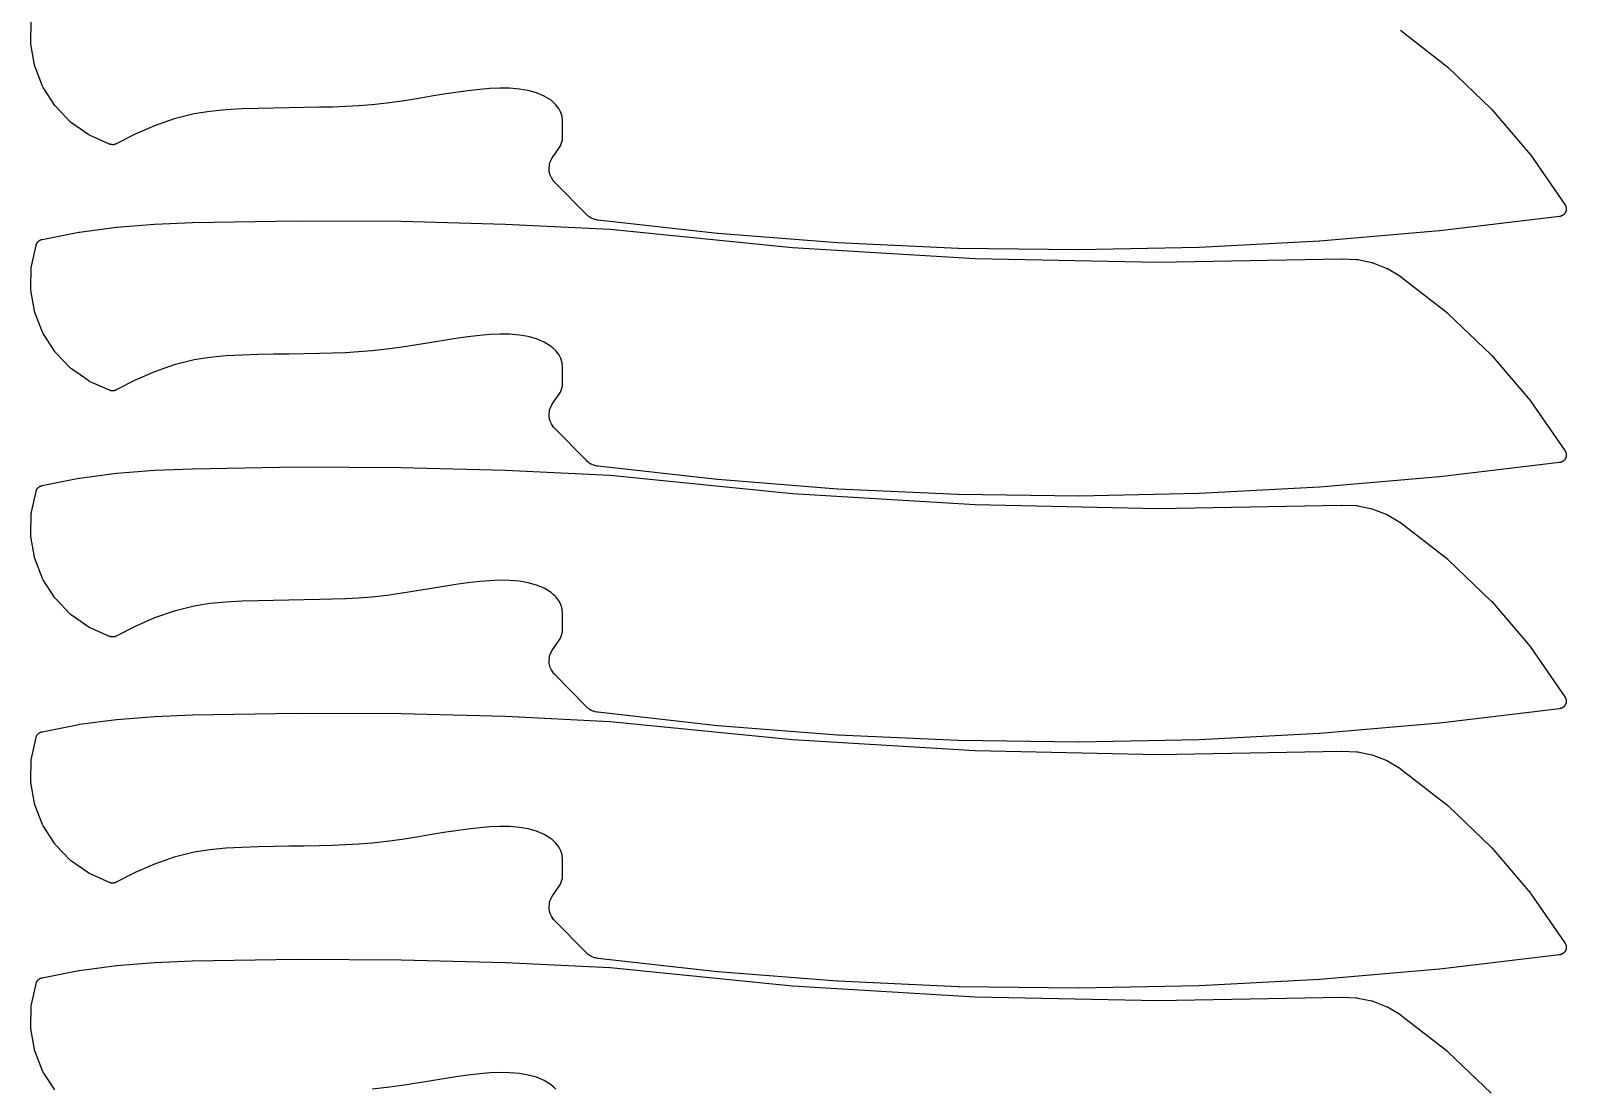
# Model space of a CAD drawing. Header units: metres. Extents: x 0 to 3000, y 0 to 1100.
# Drawn here: x 1597.8 to 1997.2, y 550 to 825 of the extents above; entities that cross this region are included whole.
import ezdxf

# ---------------------------------------------------------------- set-up
doc = ezdxf.new("R2010")
doc.units = ezdxf.units.M

msp = doc.modelspace()

# ---------------------------------------------------------------- linework, layer by layer
at = {"color": 1}
for points in [[(1954.08, 825.1), (1966.33, 815.55), (1966.49, 815.41), (1977.68, 804.7), (1977.82, 804.55), (1987.87, 792.76), (1987.99, 792.6), (1996.82, 779.82), (1996.87, 779.74), (1996.92, 779.66), (1996.92, 779.65), (1996.92, 779.65), (1996.96, 779.57), (1997.01, 779.48), (1997.01, 779.48), (1997.01, 779.47), (1997.04, 779.39), (1997.08, 779.3), (1997.08, 779.29), (1997.08, 779.29), (1997.1, 779.2), (1997.13, 779.11), (1997.13, 779.1), (1997.13, 779.1), (1997.14, 779.01), (1997.16, 778.92), (1997.16, 778.91), (1997.16, 778.91), (1997.17, 778.81), (1997.17, 778.72), (1997.17, 778.71), (1997.17, 778.71), (1997.17, 778.62), (1997.17, 778.52), (1997.17, 778.52), (1997.17, 778.51), (1997.16, 778.42), (1997.14, 778.33), (1997.14, 778.32), (1997.14, 778.32), (1997.12, 778.23), (1997.1, 778.14), (1997.1, 778.13), (1997.1, 778.13), (1997.07, 778.04), (1997.04, 777.95), (1997.04, 777.95), (1997.03, 777.94), (1997, 777.86), (1996.96, 777.77), (1996.95, 777.77), (1996.95, 777.76), (1996.91, 777.68), (1996.86, 777.6), (1996.86, 777.6), (1996.85, 777.59), (1996.8, 777.52), (1996.75, 777.44), (1996.74, 777.44), (1996.74, 777.43), (1996.68, 777.36), (1996.62, 777.29), (1996.61, 777.29), (1996.61, 777.29), (1996.54, 777.22), (1996.47, 777.16), (1996.47, 777.16), (1996.47, 777.15), (1996.39, 777.1), (1996.32, 777.04), (1996.32, 777.04), (1996.31, 777.03), (1996.23, 776.98), (1996.15, 776.93), (1996.15, 776.93), (1996.14, 776.93), (1996.06, 776.89), (1995.98, 776.85), (1995.97, 776.85), (1995.97, 776.84), (1995.88, 776.81), (1995.79, 776.78), (1995.79, 776.78), (1995.78, 776.77), (1995.69, 776.75), (1995.6, 776.73), (1995.6, 776.72), (1995.59, 776.72), (1995.5, 776.71), (1995.41, 776.69), (1964.3, 772.98), (1964.24, 772.98), (1933.05, 770.29), (1932.99, 770.29), (1901.74, 768.63), (1901.68, 768.63), (1870.41, 768), (1870.34, 768), (1839.07, 768.4), (1839, 768.4), (1807.75, 769.82), (1807.68, 769.83), (1776.48, 772.28), (1776.41, 772.29), (1745.28, 775.77), (1745.28, 775.77), (1745.27, 775.77), (1745.18, 775.78), (1745.08, 775.8), (1745.08, 775.8), (1745.08, 775.8), (1744.59, 775.9), (1744.43, 775.94), (1744.27, 776), (1743.81, 776.18), (1743.66, 776.25), (1743.51, 776.33), (1743.09, 776.59), (1742.95, 776.68), (1742.82, 776.78), (1742.44, 777.11), (1742.38, 777.17), (1742.32, 777.22), (1734.04, 785.65), (1733.99, 785.71), (1733.93, 785.76), (1733.93, 785.76), (1733.92, 785.78), (1733.91, 785.79), (1733.86, 785.86), (1733.82, 785.92), (1733.22, 786.79), (1733.13, 786.94), (1733.05, 787.1), (1732.98, 787.26), (1732.93, 787.43), (1732.68, 788.42), (1732.63, 788.64), (1732.62, 788.87), (1732.62, 789.1), (1732.72, 790.12), (1732.74, 790.29), (1732.78, 790.47), (1732.84, 790.63), (1732.9, 790.79), (1733.35, 791.75), (1733.39, 791.82), (1733.43, 791.89), (1733.44, 791.9), (1733.45, 791.92), (1733.49, 791.99), (1733.53, 792.05), (1735.11, 794.27), (1735.58, 795.05), (1735.9, 795.83), (1736.09, 796.65), (1736.16, 797.56), (1736.16, 801.43), (1736.04, 802.68), (1735.72, 803.77), (1735.19, 804.78), (1734.43, 805.75), (1734.15, 806.03), (1733.8, 806.35), (1733.45, 806.65), (1733.14, 806.9), (1731.32, 808.02), (1729.34, 808.85), (1727.19, 809.45), (1724.95, 809.84), (1722.38, 810.06), (1719.81, 810.09), (1717.21, 809.98), (1714.59, 809.75), (1711.47, 809.39), (1708.35, 808.96), (1705.22, 808.47), (1702.08, 807.96), (1698.24, 807.32), (1698.23, 807.32), (1694.38, 806.71), (1694.35, 806.71), (1690.5, 806.17), (1690.44, 806.17), (1686.58, 805.74), (1686.52, 805.73), (1683.16, 805.47), (1683.11, 805.46), (1679.75, 805.28), (1679.71, 805.28), (1676.34, 805.16), (1676.32, 805.16), (1672.95, 805.08), (1672.94, 805.08), (1668.93, 805), (1668.93, 805), (1664.93, 804.93), (1660.93, 804.86), (1656.93, 804.77), (1652.71, 804.65), (1648.53, 804.42), (1644.4, 804.02), (1640.36, 803.38), (1635.11, 802.08), (1629.97, 800.3), (1624.96, 798.12), (1620.06, 795.58), (1620.05, 795.57), (1620.05, 795.57), (1619.96, 795.53), (1619.88, 795.5), (1619.87, 795.49), (1619.87, 795.49), (1619.78, 795.46), (1619.69, 795.43), (1619.69, 795.43), (1619.68, 795.43), (1619.59, 795.41), (1619.5, 795.39), (1619.49, 795.39), (1619.49, 795.38), (1619.4, 795.37), (1619.31, 795.36), (1619.3, 795.36), (1619.29, 795.36), (1619.2, 795.36), (1619.11, 795.35), (1619.1, 795.35), (1619.1, 795.35), (1619.01, 795.36), (1618.91, 795.37), (1618.91, 795.37), (1618.9, 795.37), (1618.81, 795.38), (1618.72, 795.4), (1618.71, 795.4), (1618.71, 795.4), (1618.62, 795.42), (1618.53, 795.45), (1618.52, 795.45), (1618.52, 795.45), (1618.43, 795.48), (1618.35, 795.51), (1618.34, 795.52), (1618.34, 795.52), (1613.26, 797.73), (1613.08, 797.82), (1612.92, 797.92), (1608.42, 801.05), (1608.26, 801.17), (1608.12, 801.31), (1604.32, 805.26), (1604.19, 805.41), (1604.07, 805.57), (1601.09, 810.23), (1600.99, 810.4), (1600.91, 810.58), (1598.9, 815.74), (1598.84, 815.93), (1598.8, 816.12), (1597.85, 821.52), (1597.82, 821.71), (1597.82, 821.91), (1597.94, 827.39)], [(1604.07, 549.57), (1601.09, 554.23), (1600.99, 554.4), (1600.91, 554.58), (1598.9, 559.74), (1598.84, 559.93), (1598.8, 560.12), (1597.85, 565.52), (1597.82, 565.71), (1597.82, 565.91), (1597.94, 571.39), (1597.96, 571.59), (1597.99, 571.78), (1599.2, 577.18), (1599.22, 577.26), (1599.23, 577.33), (1599.24, 577.35), (1599.25, 577.37), (1599.27, 577.44), (1599.3, 577.51), (1599.31, 577.53), (1599.32, 577.56), (1599.35, 577.62), (1599.38, 577.69), (1599.4, 577.71), (1599.41, 577.73), (1599.45, 577.79), (1599.48, 577.86), (1599.5, 577.88), (1599.51, 577.9), (1599.56, 577.96), (1599.6, 578.02), (1599.62, 578.03), (1599.63, 578.05), (1599.68, 578.11), (1599.73, 578.16), (1599.75, 578.18), (1599.77, 578.2), (1599.82, 578.24), (1599.88, 578.29), (1599.9, 578.31), (1599.92, 578.32), (1599.98, 578.37), (1600.03, 578.41), (1600.06, 578.42), (1600.08, 578.44), (1600.14, 578.47), (1600.2, 578.51), (1600.23, 578.52), (1600.25, 578.53), (1600.31, 578.56), (1600.38, 578.6), (1600.4, 578.6), (1600.43, 578.61), (1600.5, 578.64), (1600.57, 578.66), (1600.59, 578.67), (1600.61, 578.68), (1600.68, 578.69), (1600.76, 578.71), (1610.35, 580.63), (1610.48, 580.65), (1620.15, 581.92), (1620.25, 581.93), (1629.98, 582.69), (1630.06, 582.7), (1639.85, 583.1), (1639.88, 583.1), (1639.9, 583.1), (1667, 583.57), (1667.04, 583.57), (1694.15, 583.44), (1694.19, 583.44), (1721.28, 582.72), (1721.32, 582.72), (1748.4, 581.41), (1748.45, 581.41), (1748.5, 581.41), (1795.94, 576.67), (1843.47, 573.8), (1891.07, 572.8), (1938.74, 573.67), (1938.8, 573.67), (1938.86, 573.67), (1942.6, 573.51), (1942.76, 573.49), (1942.93, 573.47), (1946.56, 572.71), (1946.72, 572.67), (1946.87, 572.62), (1950.34, 571.28), (1950.49, 571.21), (1950.64, 571.14), (1953.86, 569.25), (1953.89, 569.23), (1953.92, 569.21), (1953.98, 569.17), (1954.03, 569.14), (1954.06, 569.12), (1954.08, 569.1), (1966.33, 559.55), (1966.49, 559.41), (1977.68, 548.7)], [(1734.43, 549.75), (1734.15, 550.03), (1733.8, 550.35), (1733.45, 550.65), (1733.14, 550.9), (1731.32, 552.02), (1729.34, 552.85), (1727.19, 553.45), (1724.95, 553.84), (1722.38, 554.06), (1719.81, 554.09), (1717.21, 553.98), (1714.59, 553.75), (1711.47, 553.39), (1708.35, 552.96), (1705.22, 552.47), (1702.08, 551.96), (1698.24, 551.32), (1698.23, 551.32), (1694.38, 550.71), (1694.35, 550.71), (1690.5, 550.17), (1690.44, 550.17), (1686.58, 549.74)]]:
    msp.add_lwpolyline(points, dxfattribs=at)
for points in [[(1733.93, 721.76), (1733.92, 721.78), (1733.91, 721.79), (1733.86, 721.86), (1733.82, 721.92), (1733.22, 722.79), (1733.13, 722.94), (1733.05, 723.1), (1732.98, 723.26), (1732.93, 723.43), (1732.68, 724.42), (1732.63, 724.64), (1732.62, 724.87), (1732.62, 725.1), (1732.72, 726.12), (1732.74, 726.29), (1732.78, 726.47), (1732.84, 726.63), (1732.9, 726.79), (1733.35, 727.75), (1733.39, 727.82), (1733.43, 727.89), (1733.44, 727.9), (1733.45, 727.92), (1733.49, 727.99), (1733.53, 728.05), (1735.11, 730.27), (1735.58, 731.05), (1735.9, 731.83), (1736.09, 732.65), (1736.16, 733.56), (1736.16, 737.43), (1736.04, 738.68), (1735.72, 739.77), (1735.19, 740.78), (1734.43, 741.75), (1734.15, 742.03), (1733.8, 742.35), (1733.45, 742.65), (1733.14, 742.9), (1731.32, 744.02), (1729.34, 744.85), (1727.19, 745.45), (1724.95, 745.84), (1722.38, 746.06), (1719.81, 746.09), (1717.21, 745.98), (1714.59, 745.75), (1711.47, 745.39), (1708.35, 744.96), (1705.22, 744.47), (1702.08, 743.96), (1698.24, 743.32), (1698.23, 743.32), (1694.38, 742.71), (1694.35, 742.71), (1690.5, 742.17), (1690.44, 742.17), (1686.58, 741.74), (1686.52, 741.73), (1683.16, 741.47), (1683.11, 741.46), (1679.75, 741.28), (1679.71, 741.28), (1676.34, 741.16), (1676.32, 741.16), (1672.95, 741.08), (1672.94, 741.08), (1668.93, 741), (1668.93, 741), (1664.93, 740.93), (1660.93, 740.86), (1656.93, 740.77), (1652.71, 740.65), (1648.53, 740.42), (1644.4, 740.02), (1640.36, 739.38), (1635.11, 738.08), (1629.97, 736.3), (1624.96, 734.12), (1620.06, 731.58), (1620.05, 731.57), (1620.05, 731.57), (1619.96, 731.53), (1619.88, 731.5), (1619.87, 731.49), (1619.87, 731.49), (1619.78, 731.46), (1619.69, 731.43), (1619.69, 731.43), (1619.68, 731.43), (1619.59, 731.41), (1619.5, 731.39), (1619.49, 731.39), (1619.49, 731.38), (1619.4, 731.37), (1619.31, 731.36), (1619.3, 731.36), (1619.29, 731.36), (1619.2, 731.36), (1619.11, 731.35), (1619.1, 731.35), (1619.1, 731.35), (1619.01, 731.36), (1618.91, 731.37), (1618.91, 731.37), (1618.9, 731.37), (1618.81, 731.38), (1618.72, 731.4), (1618.71, 731.4), (1618.71, 731.4), (1618.62, 731.42), (1618.53, 731.45), (1618.52, 731.45), (1618.52, 731.45), (1618.43, 731.48), (1618.35, 731.51), (1618.34, 731.52), (1618.34, 731.52), (1613.26, 733.73), (1613.08, 733.82), (1612.92, 733.92), (1608.42, 737.05), (1608.26, 737.17), (1608.12, 737.31), (1604.32, 741.26), (1604.19, 741.41), (1604.07, 741.57), (1601.09, 746.23), (1600.99, 746.4), (1600.91, 746.58), (1598.9, 751.74), (1598.84, 751.93), (1598.8, 752.12), (1597.85, 757.52), (1597.82, 757.71), (1597.82, 757.91), (1597.94, 763.39), (1597.96, 763.59), (1597.99, 763.78), (1599.2, 769.18), (1599.22, 769.26), (1599.23, 769.33), (1599.24, 769.35), (1599.25, 769.37), (1599.27, 769.44), (1599.3, 769.51), (1599.31, 769.53), (1599.32, 769.56), (1599.35, 769.62), (1599.38, 769.69), (1599.4, 769.71), (1599.41, 769.73), (1599.45, 769.79), (1599.48, 769.86), (1599.5, 769.88), (1599.51, 769.9), (1599.56, 769.96), (1599.6, 770.02), (1599.62, 770.03), (1599.63, 770.05), (1599.68, 770.11), (1599.73, 770.16), (1599.75, 770.18), (1599.77, 770.2), (1599.82, 770.24), (1599.88, 770.29), (1599.9, 770.31), (1599.92, 770.32), (1599.98, 770.37), (1600.03, 770.41), (1600.06, 770.42), (1600.08, 770.44), (1600.14, 770.47), (1600.2, 770.51), (1600.23, 770.52), (1600.25, 770.53), (1600.31, 770.56), (1600.38, 770.6), (1600.4, 770.6), (1600.43, 770.61), (1600.5, 770.64), (1600.57, 770.66), (1600.59, 770.67), (1600.61, 770.68), (1600.68, 770.69), (1600.76, 770.71), (1610.35, 772.63), (1610.48, 772.65), (1620.15, 773.92), (1620.25, 773.93), (1629.98, 774.69), (1630.06, 774.7), (1639.85, 775.1), (1639.88, 775.1), (1639.9, 775.1), (1667, 775.57), (1667.04, 775.57), (1694.15, 775.44), (1694.19, 775.44), (1721.28, 774.72), (1721.32, 774.72), (1748.4, 773.41), (1748.45, 773.41), (1748.5, 773.41), (1795.94, 768.67), (1843.47, 765.8), (1891.07, 764.8), (1938.74, 765.67), (1938.8, 765.67), (1938.86, 765.67), (1942.6, 765.51), (1942.76, 765.49), (1942.93, 765.47), (1946.56, 764.71), (1946.72, 764.67), (1946.87, 764.62), (1950.34, 763.28), (1950.49, 763.21), (1950.64, 763.14), (1953.86, 761.25), (1953.89, 761.23), (1953.92, 761.21), (1953.98, 761.17), (1954.03, 761.14), (1954.06, 761.12), (1954.08, 761.1), (1966.33, 751.55), (1966.49, 751.41), (1977.68, 740.7), (1977.82, 740.55), (1987.87, 728.76), (1987.99, 728.6), (1996.82, 715.82), (1996.87, 715.74), (1996.92, 715.66), (1996.92, 715.65), (1996.92, 715.65), (1996.96, 715.57), (1997.01, 715.48), (1997.01, 715.48), (1997.01, 715.47), (1997.04, 715.39), (1997.08, 715.3), (1997.08, 715.29), (1997.08, 715.29), (1997.1, 715.2), (1997.13, 715.11), (1997.13, 715.1), (1997.13, 715.1), (1997.14, 715.01), (1997.16, 714.92), (1997.16, 714.91), (1997.16, 714.91), (1997.17, 714.81), (1997.17, 714.72), (1997.17, 714.71), (1997.17, 714.71), (1997.17, 714.62), (1997.17, 714.52), (1997.17, 714.52), (1997.17, 714.51), (1997.16, 714.42), (1997.14, 714.33), (1997.14, 714.32), (1997.14, 714.32), (1997.12, 714.23), (1997.1, 714.14), (1997.1, 714.13), (1997.1, 714.13), (1997.07, 714.04), (1997.04, 713.95), (1997.04, 713.95), (1997.03, 713.94), (1997, 713.86), (1996.96, 713.77), (1996.95, 713.77), (1996.95, 713.76), (1996.91, 713.68), (1996.86, 713.6), (1996.86, 713.6), (1996.85, 713.59), (1996.8, 713.52), (1996.75, 713.44), (1996.74, 713.44), (1996.74, 713.43), (1996.68, 713.36), (1996.62, 713.29), (1996.61, 713.29), (1996.61, 713.29), (1996.54, 713.22), (1996.47, 713.16), (1996.47, 713.16), (1996.47, 713.15), (1996.39, 713.1), (1996.32, 713.04), (1996.32, 713.04), (1996.31, 713.03), (1996.23, 712.98), (1996.15, 712.93), (1996.15, 712.93), (1996.14, 712.93), (1996.06, 712.89), (1995.98, 712.85), (1995.97, 712.85), (1995.97, 712.84), (1995.88, 712.81), (1995.79, 712.78), (1995.79, 712.78), (1995.78, 712.77), (1995.69, 712.75), (1995.6, 712.73), (1995.6, 712.72), (1995.59, 712.72), (1995.5, 712.71), (1995.41, 712.69), (1964.3, 708.98), (1964.24, 708.98), (1933.05, 706.29), (1932.99, 706.29), (1901.74, 704.63), (1901.68, 704.63), (1870.41, 704), (1870.34, 704), (1839.07, 704.4), (1839, 704.4), (1807.75, 705.82), (1807.68, 705.83), (1776.48, 708.28), (1776.41, 708.29), (1745.28, 711.77), (1745.28, 711.77), (1745.27, 711.77), (1745.18, 711.78), (1745.08, 711.8), (1745.08, 711.8), (1745.08, 711.8), (1744.59, 711.9), (1744.43, 711.94), (1744.27, 712), (1743.81, 712.18), (1743.66, 712.25), (1743.51, 712.33), (1743.09, 712.59), (1742.95, 712.68), (1742.82, 712.78), (1742.44, 713.11), (1742.38, 713.17), (1742.32, 713.22), (1734.04, 721.65), (1733.99, 721.71), (1733.93, 721.76)], [(1733.93, 657.76), (1733.92, 657.78), (1733.91, 657.79), (1733.86, 657.86), (1733.82, 657.92), (1733.22, 658.79), (1733.13, 658.94), (1733.05, 659.1), (1732.98, 659.26), (1732.93, 659.43), (1732.68, 660.42), (1732.63, 660.64), (1732.62, 660.87), (1732.62, 661.1), (1732.72, 662.12), (1732.74, 662.29), (1732.78, 662.47), (1732.84, 662.63), (1732.9, 662.79), (1733.35, 663.75), (1733.39, 663.82), (1733.43, 663.89), (1733.44, 663.9), (1733.45, 663.92), (1733.49, 663.99), (1733.53, 664.05), (1735.11, 666.27), (1735.58, 667.05), (1735.9, 667.83), (1736.09, 668.65), (1736.16, 669.56), (1736.16, 673.43), (1736.04, 674.68), (1735.72, 675.77), (1735.19, 676.78), (1734.43, 677.75), (1734.15, 678.03), (1733.8, 678.35), (1733.45, 678.65), (1733.14, 678.9), (1731.32, 680.02), (1729.34, 680.85), (1727.19, 681.45), (1724.95, 681.84), (1722.38, 682.06), (1719.81, 682.09), (1717.21, 681.98), (1714.59, 681.75), (1711.47, 681.39), (1708.35, 680.96), (1705.22, 680.47), (1702.08, 679.96), (1698.24, 679.32), (1698.23, 679.32), (1694.38, 678.71), (1694.35, 678.71), (1690.5, 678.17), (1690.44, 678.17), (1686.58, 677.74), (1686.52, 677.73), (1683.16, 677.47), (1683.11, 677.46), (1679.75, 677.28), (1679.71, 677.28), (1676.34, 677.16), (1676.32, 677.16), (1672.95, 677.08), (1672.94, 677.08), (1668.93, 677), (1668.93, 677), (1664.93, 676.93), (1660.93, 676.86), (1656.93, 676.77), (1652.71, 676.65), (1648.53, 676.42), (1644.4, 676.02), (1640.36, 675.38), (1635.11, 674.08), (1629.97, 672.3), (1624.96, 670.12), (1620.06, 667.58), (1620.05, 667.57), (1620.05, 667.57), (1619.96, 667.53), (1619.88, 667.5), (1619.87, 667.49), (1619.87, 667.49), (1619.78, 667.46), (1619.69, 667.43), (1619.69, 667.43), (1619.68, 667.43), (1619.59, 667.41), (1619.5, 667.39), (1619.49, 667.39), (1619.49, 667.38), (1619.4, 667.37), (1619.31, 667.36), (1619.3, 667.36), (1619.29, 667.36), (1619.2, 667.36), (1619.11, 667.35), (1619.1, 667.35), (1619.1, 667.35), (1619.01, 667.36), (1618.91, 667.37), (1618.91, 667.37), (1618.9, 667.37), (1618.81, 667.38), (1618.72, 667.4), (1618.71, 667.4), (1618.71, 667.4), (1618.62, 667.42), (1618.53, 667.45), (1618.52, 667.45), (1618.52, 667.45), (1618.43, 667.48), (1618.35, 667.51), (1618.34, 667.52), (1618.34, 667.52), (1613.26, 669.73), (1613.08, 669.82), (1612.92, 669.92), (1608.42, 673.05), (1608.26, 673.17), (1608.12, 673.31), (1604.32, 677.26), (1604.19, 677.41), (1604.07, 677.57), (1601.09, 682.23), (1600.99, 682.4), (1600.91, 682.58), (1598.9, 687.74), (1598.84, 687.93), (1598.8, 688.12), (1597.85, 693.52), (1597.82, 693.71), (1597.82, 693.91), (1597.94, 699.39), (1597.96, 699.59), (1597.99, 699.78), (1599.2, 705.18), (1599.22, 705.26), (1599.23, 705.33), (1599.24, 705.35), (1599.25, 705.37), (1599.27, 705.44), (1599.3, 705.51), (1599.31, 705.53), (1599.32, 705.56), (1599.35, 705.62), (1599.38, 705.69), (1599.4, 705.71), (1599.41, 705.73), (1599.45, 705.79), (1599.48, 705.86), (1599.5, 705.88), (1599.51, 705.9), (1599.56, 705.96), (1599.6, 706.02), (1599.62, 706.03), (1599.63, 706.05), (1599.68, 706.11), (1599.73, 706.16), (1599.75, 706.18), (1599.77, 706.2), (1599.82, 706.24), (1599.88, 706.29), (1599.9, 706.31), (1599.92, 706.32), (1599.98, 706.37), (1600.03, 706.41), (1600.06, 706.42), (1600.08, 706.44), (1600.14, 706.47), (1600.2, 706.51), (1600.23, 706.52), (1600.25, 706.53), (1600.31, 706.56), (1600.38, 706.6), (1600.4, 706.6), (1600.43, 706.61), (1600.5, 706.64), (1600.57, 706.66), (1600.59, 706.67), (1600.61, 706.68), (1600.68, 706.69), (1600.76, 706.71), (1610.35, 708.63), (1610.48, 708.65), (1620.15, 709.92), (1620.25, 709.93), (1629.98, 710.69), (1630.06, 710.7), (1639.85, 711.1), (1639.88, 711.1), (1639.9, 711.1), (1667, 711.57), (1667.04, 711.57), (1694.15, 711.44), (1694.19, 711.44), (1721.28, 710.72), (1721.32, 710.72), (1748.4, 709.41), (1748.45, 709.41), (1748.5, 709.41), (1795.94, 704.67), (1843.47, 701.8), (1891.07, 700.8), (1938.74, 701.67), (1938.8, 701.67), (1938.86, 701.67), (1942.6, 701.51), (1942.76, 701.49), (1942.93, 701.47), (1946.56, 700.71), (1946.72, 700.67), (1946.87, 700.62), (1950.34, 699.28), (1950.49, 699.21), (1950.64, 699.14), (1953.86, 697.25), (1953.89, 697.23), (1953.92, 697.21), (1953.98, 697.17), (1954.03, 697.14), (1954.06, 697.12), (1954.08, 697.1), (1966.33, 687.55), (1966.49, 687.41), (1977.68, 676.7), (1977.82, 676.55), (1987.87, 664.76), (1987.99, 664.6), (1996.82, 651.82), (1996.87, 651.74), (1996.92, 651.66), (1996.92, 651.65), (1996.92, 651.65), (1996.96, 651.57), (1997.01, 651.48), (1997.01, 651.48), (1997.01, 651.47), (1997.04, 651.39), (1997.08, 651.3), (1997.08, 651.29), (1997.08, 651.29), (1997.1, 651.2), (1997.13, 651.11), (1997.13, 651.1), (1997.13, 651.1), (1997.14, 651.01), (1997.16, 650.92), (1997.16, 650.91), (1997.16, 650.91), (1997.17, 650.81), (1997.17, 650.72), (1997.17, 650.71), (1997.17, 650.71), (1997.17, 650.62), (1997.17, 650.52), (1997.17, 650.52), (1997.17, 650.51), (1997.16, 650.42), (1997.14, 650.33), (1997.14, 650.32), (1997.14, 650.32), (1997.12, 650.23), (1997.1, 650.14), (1997.1, 650.13), (1997.1, 650.13), (1997.07, 650.04), (1997.04, 649.95), (1997.04, 649.95), (1997.03, 649.94), (1997, 649.86), (1996.96, 649.77), (1996.95, 649.77), (1996.95, 649.76), (1996.91, 649.68), (1996.86, 649.6), (1996.86, 649.6), (1996.85, 649.59), (1996.8, 649.52), (1996.75, 649.44), (1996.74, 649.44), (1996.74, 649.43), (1996.68, 649.36), (1996.62, 649.29), (1996.61, 649.29), (1996.61, 649.29), (1996.54, 649.22), (1996.47, 649.16), (1996.47, 649.16), (1996.47, 649.15), (1996.39, 649.1), (1996.32, 649.04), (1996.32, 649.04), (1996.31, 649.03), (1996.23, 648.98), (1996.15, 648.93), (1996.15, 648.93), (1996.14, 648.93), (1996.06, 648.89), (1995.98, 648.85), (1995.97, 648.85), (1995.97, 648.84), (1995.88, 648.81), (1995.79, 648.78), (1995.79, 648.78), (1995.78, 648.77), (1995.69, 648.75), (1995.6, 648.73), (1995.6, 648.72), (1995.59, 648.72), (1995.5, 648.71), (1995.41, 648.69), (1964.3, 644.98), (1964.24, 644.98), (1933.05, 642.29), (1932.99, 642.29), (1901.74, 640.63), (1901.68, 640.63), (1870.41, 640), (1870.34, 640), (1839.07, 640.4), (1839, 640.4), (1807.75, 641.82), (1807.68, 641.83), (1776.48, 644.28), (1776.41, 644.29), (1745.28, 647.77), (1745.28, 647.77), (1745.27, 647.77), (1745.18, 647.78), (1745.08, 647.8), (1745.08, 647.8), (1745.08, 647.8), (1744.59, 647.9), (1744.43, 647.94), (1744.27, 648), (1743.81, 648.18), (1743.66, 648.25), (1743.51, 648.33), (1743.09, 648.59), (1742.95, 648.68), (1742.82, 648.78), (1742.44, 649.11), (1742.38, 649.17), (1742.32, 649.22), (1734.04, 657.65), (1733.99, 657.71), (1733.93, 657.76)], [(1733.93, 593.76), (1733.92, 593.78), (1733.91, 593.79), (1733.86, 593.86), (1733.82, 593.92), (1733.22, 594.79), (1733.13, 594.94), (1733.05, 595.1), (1732.98, 595.26), (1732.93, 595.43), (1732.68, 596.42), (1732.63, 596.64), (1732.62, 596.87), (1732.62, 597.1), (1732.72, 598.12), (1732.74, 598.29), (1732.78, 598.47), (1732.84, 598.63), (1732.9, 598.79), (1733.35, 599.75), (1733.39, 599.82), (1733.43, 599.89), (1733.44, 599.9), (1733.45, 599.92), (1733.49, 599.99), (1733.53, 600.05), (1735.11, 602.27), (1735.58, 603.05), (1735.9, 603.83), (1736.09, 604.65), (1736.16, 605.56), (1736.16, 609.43), (1736.04, 610.68), (1735.72, 611.77), (1735.19, 612.78), (1734.43, 613.75), (1734.15, 614.03), (1733.8, 614.35), (1733.45, 614.65), (1733.14, 614.9), (1731.32, 616.02), (1729.34, 616.85), (1727.19, 617.45), (1724.95, 617.84), (1722.38, 618.06), (1719.81, 618.09), (1717.21, 617.98), (1714.59, 617.75), (1711.47, 617.39), (1708.35, 616.96), (1705.22, 616.47), (1702.08, 615.96), (1698.24, 615.32), (1698.23, 615.32), (1694.38, 614.71), (1694.35, 614.71), (1690.5, 614.17), (1690.44, 614.17), (1686.58, 613.74), (1686.52, 613.73), (1683.16, 613.47), (1683.11, 613.46), (1679.75, 613.28), (1679.71, 613.28), (1676.34, 613.16), (1676.32, 613.16), (1672.95, 613.08), (1672.94, 613.08), (1668.93, 613), (1668.93, 613), (1664.93, 612.93), (1660.93, 612.86), (1656.93, 612.77), (1652.71, 612.65), (1648.53, 612.42), (1644.4, 612.02), (1640.36, 611.38), (1635.11, 610.08), (1629.97, 608.3), (1624.96, 606.12), (1620.06, 603.58), (1620.05, 603.57), (1620.05, 603.57), (1619.96, 603.53), (1619.88, 603.5), (1619.87, 603.49), (1619.87, 603.49), (1619.78, 603.46), (1619.69, 603.43), (1619.69, 603.43), (1619.68, 603.43), (1619.59, 603.41), (1619.5, 603.39), (1619.49, 603.39), (1619.49, 603.38), (1619.4, 603.37), (1619.31, 603.36), (1619.3, 603.36), (1619.29, 603.36), (1619.2, 603.36), (1619.11, 603.35), (1619.1, 603.35), (1619.1, 603.35), (1619.01, 603.36), (1618.91, 603.37), (1618.91, 603.37), (1618.9, 603.37), (1618.81, 603.38), (1618.72, 603.4), (1618.71, 603.4), (1618.71, 603.4), (1618.62, 603.42), (1618.53, 603.45), (1618.52, 603.45), (1618.52, 603.45), (1618.43, 603.48), (1618.35, 603.51), (1618.34, 603.52), (1618.34, 603.52), (1613.26, 605.73), (1613.08, 605.82), (1612.92, 605.92), (1608.42, 609.05), (1608.26, 609.17), (1608.12, 609.31), (1604.32, 613.26), (1604.19, 613.41), (1604.07, 613.57), (1601.09, 618.23), (1600.99, 618.4), (1600.91, 618.58), (1598.9, 623.74), (1598.84, 623.93), (1598.8, 624.12), (1597.85, 629.52), (1597.82, 629.71), (1597.82, 629.91), (1597.94, 635.39), (1597.96, 635.59), (1597.99, 635.78), (1599.2, 641.18), (1599.22, 641.26), (1599.23, 641.33), (1599.24, 641.35), (1599.25, 641.37), (1599.27, 641.44), (1599.3, 641.51), (1599.31, 641.53), (1599.32, 641.56), (1599.35, 641.62), (1599.38, 641.69), (1599.4, 641.71), (1599.41, 641.73), (1599.45, 641.79), (1599.48, 641.86), (1599.5, 641.88), (1599.51, 641.9), (1599.56, 641.96), (1599.6, 642.02), (1599.62, 642.03), (1599.63, 642.05), (1599.68, 642.11), (1599.73, 642.16), (1599.75, 642.18), (1599.77, 642.2), (1599.82, 642.24), (1599.88, 642.29), (1599.9, 642.31), (1599.92, 642.32), (1599.98, 642.37), (1600.03, 642.41), (1600.06, 642.42), (1600.08, 642.44), (1600.14, 642.47), (1600.2, 642.51), (1600.23, 642.52), (1600.25, 642.53), (1600.31, 642.56), (1600.38, 642.6), (1600.4, 642.6), (1600.43, 642.61), (1600.5, 642.64), (1600.57, 642.66), (1600.59, 642.67), (1600.61, 642.68), (1600.68, 642.69), (1600.76, 642.71), (1610.35, 644.63), (1610.48, 644.65), (1620.15, 645.92), (1620.25, 645.93), (1629.98, 646.69), (1630.06, 646.7), (1639.85, 647.1), (1639.88, 647.1), (1639.9, 647.1), (1667, 647.57), (1667.04, 647.57), (1694.15, 647.44), (1694.19, 647.44), (1721.28, 646.72), (1721.32, 646.72), (1748.4, 645.41), (1748.45, 645.41), (1748.5, 645.41), (1795.94, 640.67), (1843.47, 637.8), (1891.07, 636.8), (1938.74, 637.67), (1938.8, 637.67), (1938.86, 637.67), (1942.6, 637.51), (1942.76, 637.49), (1942.93, 637.47), (1946.56, 636.71), (1946.72, 636.67), (1946.87, 636.62), (1950.34, 635.28), (1950.49, 635.21), (1950.64, 635.14), (1953.86, 633.25), (1953.89, 633.23), (1953.92, 633.21), (1953.98, 633.17), (1954.03, 633.14), (1954.06, 633.12), (1954.08, 633.1), (1966.33, 623.55), (1966.49, 623.41), (1977.68, 612.7), (1977.82, 612.55), (1987.87, 600.76), (1987.99, 600.6), (1996.82, 587.82), (1996.87, 587.74), (1996.92, 587.66), (1996.92, 587.65), (1996.92, 587.65), (1996.96, 587.57), (1997.01, 587.48), (1997.01, 587.48), (1997.01, 587.47), (1997.04, 587.39), (1997.08, 587.3), (1997.08, 587.29), (1997.08, 587.29), (1997.1, 587.2), (1997.13, 587.11), (1997.13, 587.1), (1997.13, 587.1), (1997.14, 587.01), (1997.16, 586.92), (1997.16, 586.91), (1997.16, 586.91), (1997.17, 586.81), (1997.17, 586.72), (1997.17, 586.71), (1997.17, 586.71), (1997.17, 586.62), (1997.17, 586.52), (1997.17, 586.52), (1997.17, 586.51), (1997.16, 586.42), (1997.14, 586.33), (1997.14, 586.32), (1997.14, 586.32), (1997.12, 586.23), (1997.1, 586.14), (1997.1, 586.13), (1997.1, 586.13), (1997.07, 586.04), (1997.04, 585.95), (1997.04, 585.95), (1997.03, 585.94), (1997, 585.86), (1996.96, 585.77), (1996.95, 585.77), (1996.95, 585.76), (1996.91, 585.68), (1996.86, 585.6), (1996.86, 585.6), (1996.85, 585.59), (1996.8, 585.52), (1996.75, 585.44), (1996.74, 585.44), (1996.74, 585.43), (1996.68, 585.36), (1996.62, 585.29), (1996.61, 585.29), (1996.61, 585.29), (1996.54, 585.22), (1996.47, 585.16), (1996.47, 585.16), (1996.47, 585.15), (1996.39, 585.1), (1996.32, 585.04), (1996.32, 585.04), (1996.31, 585.03), (1996.23, 584.98), (1996.15, 584.93), (1996.15, 584.93), (1996.14, 584.93), (1996.06, 584.89), (1995.98, 584.85), (1995.97, 584.85), (1995.97, 584.84), (1995.88, 584.81), (1995.79, 584.78), (1995.79, 584.78), (1995.78, 584.77), (1995.69, 584.75), (1995.6, 584.73), (1995.6, 584.72), (1995.59, 584.72), (1995.5, 584.71), (1995.41, 584.69), (1964.3, 580.98), (1964.24, 580.98), (1933.05, 578.29), (1932.99, 578.29), (1901.74, 576.63), (1901.68, 576.63), (1870.41, 576), (1870.34, 576), (1839.07, 576.4), (1839, 576.4), (1807.75, 577.82), (1807.68, 577.83), (1776.48, 580.28), (1776.41, 580.29), (1745.28, 583.77), (1745.28, 583.77), (1745.27, 583.77), (1745.18, 583.78), (1745.08, 583.8), (1745.08, 583.8), (1745.08, 583.8), (1744.59, 583.9), (1744.43, 583.94), (1744.27, 584), (1743.81, 584.18), (1743.66, 584.25), (1743.51, 584.33), (1743.09, 584.59), (1742.95, 584.68), (1742.82, 584.78), (1742.44, 585.11), (1742.38, 585.17), (1742.32, 585.22), (1734.04, 593.65), (1733.99, 593.71), (1733.93, 593.76)]]:
    msp.add_lwpolyline(points, close=True, dxfattribs=at)

doc.saveas('drawing.dxf')
